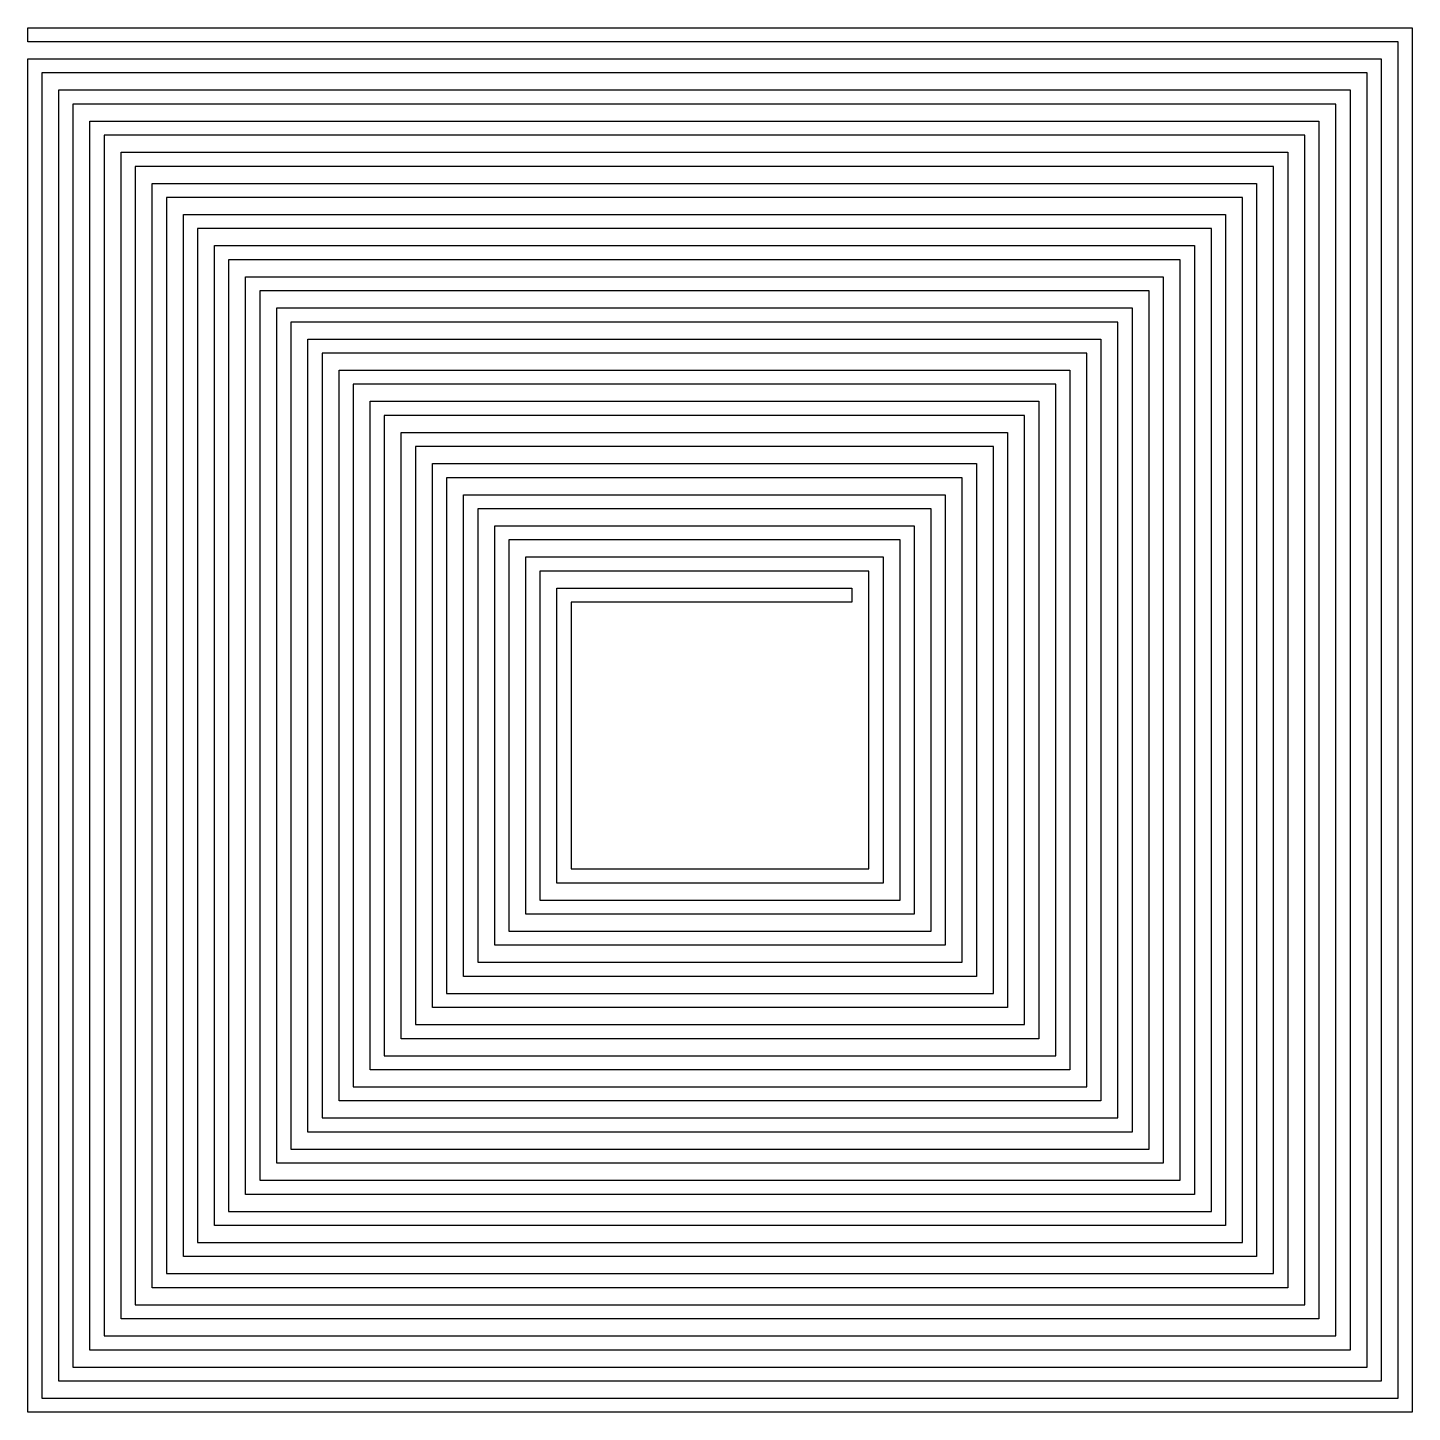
# Model space of a CAD drawing. Header units: metres. Extents: x 0 to 24.5, y -24.5 to 0.
import ezdxf

# ---------------------------------------------------------------- set-up
doc = ezdxf.new("R2010")
doc.units = ezdxf.units.M

msp = doc.modelspace()

# ---------------------------------------------------------------- linework, layer by layer
msp.add_lwpolyline([(0, 0), (24.46, 0), (24.46, -24.46), (0, -24.46), (0, -0.55), (23.91, -0.55), (23.91, -23.91), (0.55, -23.91), (0.55, -1.1), (23.36, -1.1), (23.36, -23.36), (1.1, -23.36), (1.1, -1.65), (22.81, -1.65), (22.81, -22.81), (1.65, -22.81), (1.65, -2.2), (22.26, -2.2), (22.26, -22.26), (2.2, -22.26), (2.2, -2.75), (21.71, -2.75), (21.71, -21.71), (2.75, -21.71), (2.75, -3.3), (21.16, -3.3), (21.16, -21.16), (3.3, -21.16), (3.3, -3.85), (20.61, -3.85), (20.61, -20.61), (3.85, -20.61), (3.85, -4.4), (20.06, -4.4), (20.06, -20.06), (4.4, -20.06), (4.4, -4.95), (19.51, -4.95), (19.51, -19.51), (4.95, -19.51), (4.95, -5.5), (18.96, -5.5), (18.96, -18.96), (5.5, -18.96), (5.5, -6.05), (18.41, -6.05), (18.41, -18.41), (6.05, -18.41), (6.05, -6.6), (17.86, -6.6), (17.86, -17.86), (6.6, -17.86), (6.6, -7.15), (17.31, -7.15), (17.31, -17.31), (7.15, -17.31), (7.15, -7.7), (16.76, -7.7), (16.76, -16.76), (7.7, -16.76), (7.7, -8.25), (16.21, -8.25), (16.21, -16.21), (8.25, -16.21), (8.25, -8.8), (15.66, -8.8), (15.66, -15.66), (8.8, -15.66), (8.8, -9.35), (15.11, -9.35), (15.11, -15.11), (9.35, -15.11), (9.35, -9.9), (14.56, -9.9), (14.56, -10.15), (14.31, -10.15), (9.6, -10.15), (9.6, -14.86), (14.86, -14.86), (14.86, -9.6), (9.05, -9.6), (9.05, -15.41), (15.41, -15.41), (15.41, -9.05), (8.5, -9.05), (8.5, -15.96), (15.96, -15.96), (15.96, -8.5), (7.95, -8.5), (7.95, -16.51), (16.51, -16.51), (16.51, -7.95), (7.4, -7.95), (7.4, -17.06), (17.06, -17.06), (17.06, -7.4), (6.85, -7.4), (6.85, -17.61), (17.61, -17.61), (17.61, -6.85), (6.3, -6.85), (6.3, -18.16), (18.16, -18.16), (18.16, -6.3), (5.75, -6.3), (5.75, -18.71), (18.71, -18.71), (18.71, -5.75), (5.2, -5.75), (5.2, -19.26), (19.26, -19.26), (19.26, -5.2), (4.65, -5.2), (4.65, -19.81), (19.81, -19.81), (19.81, -4.65), (4.1, -4.65), (4.1, -20.36), (20.36, -20.36), (20.36, -4.1), (3.55, -4.1), (3.55, -20.91), (20.91, -20.91), (20.91, -3.55), (3, -3.55), (3, -21.46), (21.46, -21.46), (21.46, -3), (2.45, -3), (2.45, -22.01), (22.01, -22.01), (22.01, -2.45), (1.9, -2.45), (1.9, -22.56), (22.56, -22.56), (22.56, -1.9), (1.35, -1.9), (1.35, -23.11), (23.11, -23.11), (23.11, -1.35), (0.8, -1.35), (0.8, -23.66), (23.66, -23.66), (23.66, -0.8), (0.25, -0.8), (0.25, -24.21), (24.21, -24.21), (24.21, -0.25), (0, -0.25), (0, 0)])

doc.saveas('drawing.dxf')
